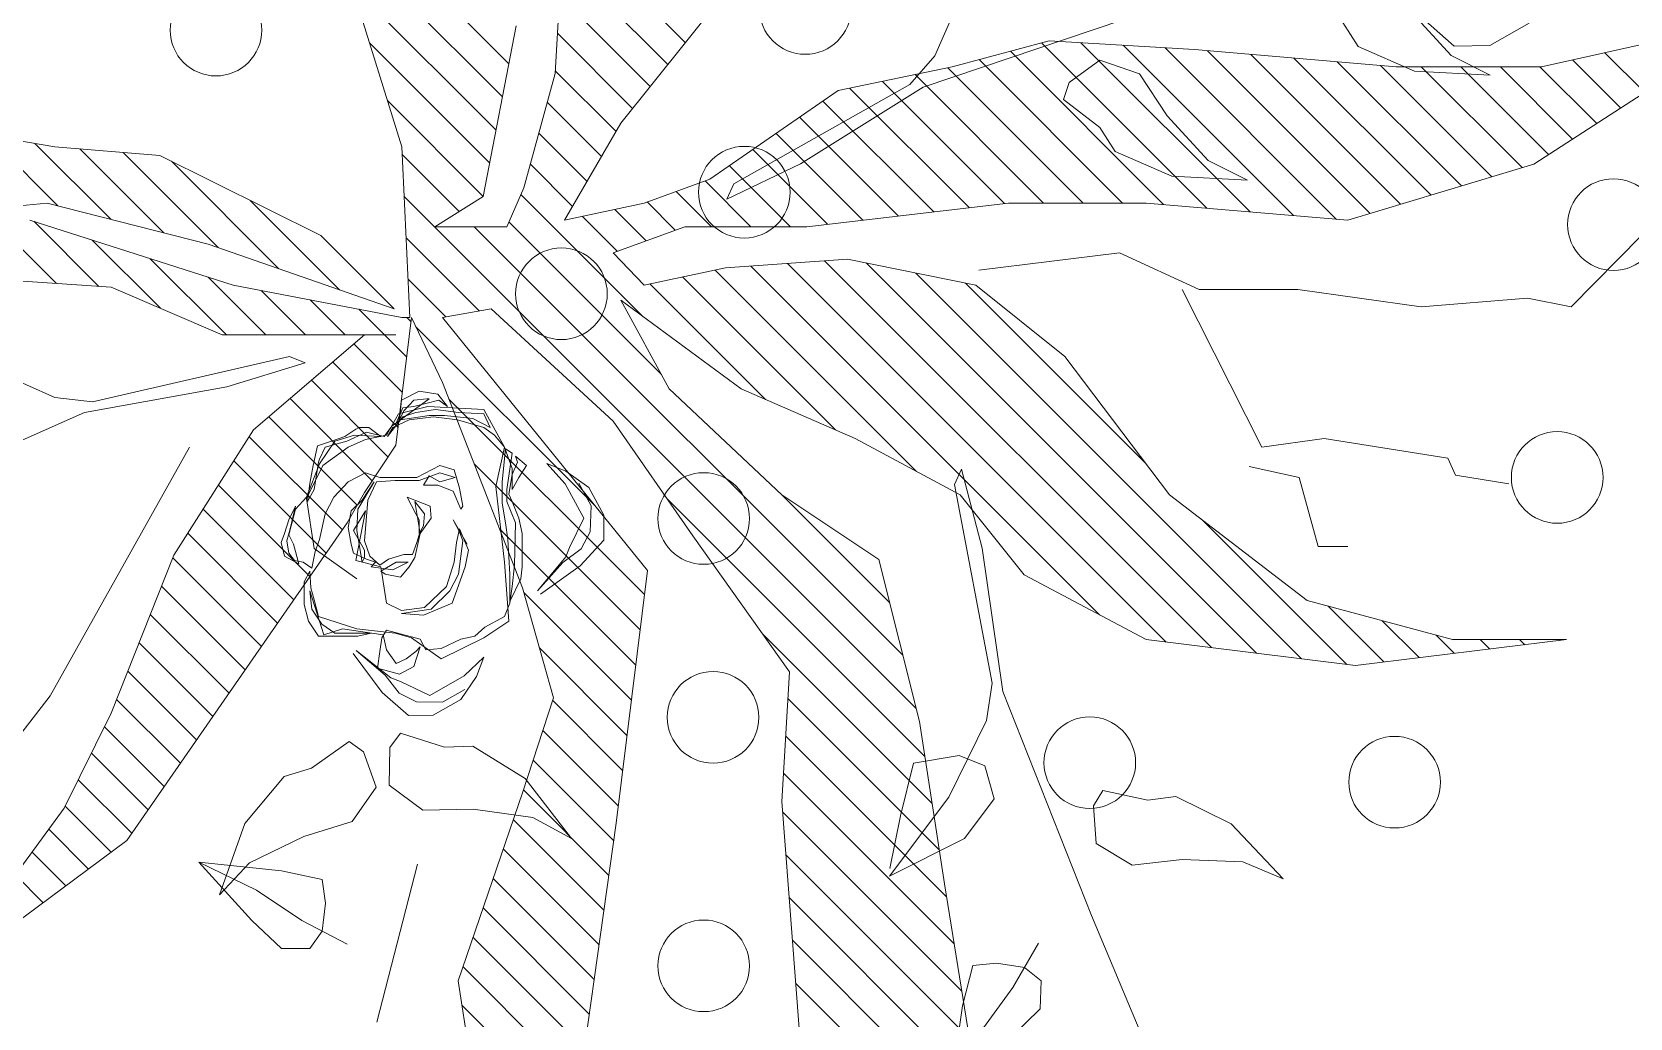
# Model space of a CAD drawing. Header units: millimetres. Extents: x -122165 to 59500, y -31598 to 53500.
# Drawn here: x 17651.5 to 17949, y 187.8 to 371.4 of the extents above; entities that cross this region are included whole.
import ezdxf

# ---------------------------------------------------------------- set-up
doc = ezdxf.new("R2010")
doc.units = ezdxf.units.MM
doc.header["$MEASUREMENT"] = 0
for name, color, linetype, lineweight in [('ARC_A_ R.C.C', 162, 'Continuous', 40), ('ARC_A_R.C.C. Hatch', 8, 'Continuous', 5), ('Lan_Planter', 74, 'Continuous', 13)]:
    doc.layers.add(name, color=color, linetype=linetype, lineweight=lineweight)

# ---------------------------------------------------------------- blocks, each defined once
blk = doc.blocks.new('ARC$1$Existing Layout$0$col gf 180116')
at = {"layer": 'ARC_A_R.C.C. Hatch'}
h = blk.add_hatch(color=256, dxfattribs=at)
h.dxf.hatch_style = 1
h.paths.add_polyline_path([(201.73999, 26.78621), (202.64, 26.78621), (202.64, 26.48621), (201.73999, 26.48621)])
edge = h.paths.add_edge_path()
edge.add_line((216.33999, 22.98621), (216.13999, 22.98621))
edge.add_line((216.13999, 22.98621), (216.13999, 25.58621))
edge.add_line((216.13999, 25.58621), (218.33999, 25.58621))
edge.add_line((218.33999, 25.58621), (218.33999, 22.98621))
edge.add_line((218.33999, 22.98621), (218.03999, 22.98621))
h.paths.add_polyline_path([(207.13999, 25.88621), (207.43999, 25.88621), (207.43999, 26.78621), (207.13999, 26.78621)])
h.paths.add_polyline_path([(208.03999, 20.48621), (208.03999, 20.78621), (207.13999, 20.78621), (207.13999, 20.48621)])
h.paths.add_polyline_path([(202.63999, 32.78621), (202.63999, 32.48621), (201.73999, 32.48621), (201.73999, 32.78621)])
h.paths.add_polyline_path([(191.23999, 20.48621), (191.23999, 20.78621), (190.33999, 20.78621), (190.33999, 20.48621)])
h.paths.add_polyline_path([(184.03999, 20.48621), (184.03999, 20.78621), (183.13999, 20.78621), (183.13999, 20.48621)])
h.paths.add_polyline_path([(220.63999, 14.18621), (220.33999, 14.18621), (220.33999, 13.28621), (220.63999, 13.28621)])
h.paths.add_polyline_path([(220.63999, 20.48621), (220.63999, 20.78621), (219.73999, 20.78621), (219.73999, 20.48621)])
h.paths.add_polyline_path([(220.63999, 25.28621), (220.63999, 25.58621), (219.73999, 25.58621), (219.73999, 25.28621)])
h.paths.add_polyline_path([(220.63999, 32.78621), (220.63999, 32.48621), (219.73999, 32.48621), (219.73999, 32.78621)])
h.paths.add_polyline_path([(220.33999, 37.28621), (220.63999, 37.28621), (220.63999, 38.18621), (220.33999, 38.18621)])
h.paths.add_polyline_path([(201.13999, 43.28621), (201.43999, 43.28621), (201.43999, 44.18621), (201.13999, 44.18621)])
h.paths.add_polyline_path([(196.33999, 43.28621), (196.63999, 43.28621), (196.63999, 44.18621), (196.33999, 44.18621)])
h.paths.add_polyline_path([(190.33999, 43.28621), (190.63999, 43.28621), (190.63999, 44.18621), (190.33999, 44.18621)])
h.paths.add_polyline_path([(207.13999, 43.28621), (207.43999, 43.28621), (207.43999, 44.18621), (207.13999, 44.18621)])
h.paths.add_polyline_path([(220.63999, 56.78621), (220.33999, 56.78621), (220.33999, 55.88621), (220.63999, 55.88621)])
h.paths.add_polyline_path([(220.33999, 50.78621), (220.63999, 50.78621), (220.63999, 49.88621), (220.33999, 49.88621)])
h.paths.add_polyline_path([(226.33999, 50.78621), (226.63999, 50.78621), (226.63999, 49.88621), (226.33999, 49.88621)])
h.paths.add_polyline_path([(220.33999, 43.28621), (220.63999, 43.28621), (220.63999, 44.18621), (220.33999, 44.18621)])
h.paths.add_polyline_path([(232.63999, 44.18621), (232.63999, 43.88621), (231.73999, 43.88621), (231.73999, 44.18621)])
h.paths.add_polyline_path([(232.63999, 50.48621), (232.63999, 50.78621), (231.73999, 50.78621), (231.73999, 50.48621)])
h.paths.add_polyline_path([(232.63999, 55.88621), (232.63999, 56.18621), (231.73999, 56.18621), (231.73999, 55.88621)])
h.paths.add_polyline_path([(213.13999, 43.28621), (213.43999, 43.28621), (213.43999, 44.18621), (213.13999, 44.18621)])
h.paths.add_polyline_path([(226.63999, 7.88621), (226.63999, 8.18621), (225.73999, 8.18621), (225.73999, 7.88621)])
h.paths.add_polyline_path([(226.63999, 13.28621), (226.63999, 13.58621), (225.73999, 13.58621), (225.73999, 13.28621)])
h.paths.add_polyline_path([(201.73999, 20.78621), (201.73999, 20.48621), (202.63999, 20.48621), (202.63999, 20.78621)])
h.paths.add_polyline_path([(184.03999, 25.88621), (184.03999, 26.18621), (183.13999, 26.18621), (183.13999, 25.88621)])
h.paths.add_polyline_path([(183.13999, 14.18621), (183.13999, 13.88621), (184.03999, 13.88621), (184.03999, 14.18621)])
h.paths.add_polyline_path([(202.63999, 13.88621), (202.63999, 14.18621), (201.73999, 14.18621), (201.73999, 13.88621)])
h.paths.add_polyline_path([(196.33999, 13.28621), (196.63999, 13.28621), (196.63999, 14.18621), (196.33999, 14.18621)])
h.paths.add_polyline_path([(190.33999, 13.28621), (190.63999, 13.28621), (190.63999, 14.18621), (190.33999, 14.18621)])
h.paths.add_polyline_path([(196.33999, 25.88621), (196.63999, 25.88621), (196.63999, 26.78621), (196.33999, 26.78621)])
h.paths.add_polyline_path([(190.33999, 25.88621), (190.63999, 25.88621), (190.63999, 26.78621), (190.33999, 26.78621)])
h.paths.add_polyline_path([(214.03999, 13.28621), (214.03999, 13.58621), (213.13999, 13.58621), (213.13999, 13.28621)])
h.paths.add_polyline_path([(213.13999, 20.78621), (213.13999, 20.48621), (214.03999, 20.48621), (214.03999, 20.78621)])
h.paths.add_polyline_path([(213.43999, 26.78621), (213.13999, 26.78621), (213.13999, 25.88621), (213.43999, 25.88621)])
h.paths.add_polyline_path([(214.03999, 32.78621), (214.03999, 32.48621), (213.13999, 32.48621), (213.13999, 32.78621)])
h.paths.add_polyline_path([(214.03999, 7.88621), (214.03999, 8.18621), (213.13999, 8.18621), (213.13999, 7.88621)])
h.paths.add_polyline_path([(226.63999, 20.48621), (226.63999, 20.78621), (225.73999, 20.78621), (225.73999, 20.48621)])
h.paths.add_polyline_path([(226.63999, 25.28621), (226.63999, 25.58621), (225.73999, 25.58621), (225.73999, 25.28621)])
h.paths.add_polyline_path([(226.63999, 32.78621), (226.63999, 32.48621), (225.73999, 32.48621), (225.73999, 32.78621)])
h.paths.add_polyline_path([(226.63999, 37.28621), (226.63999, 37.58621), (225.73999, 37.58621), (225.73999, 37.28621)])
h.paths.add_polyline_path([(225.73999, 44.18621), (225.73999, 43.88621), (226.63999, 43.88621), (226.63999, 44.18621)])
h.paths.add_polyline_path([(226.63999, 56.78621), (226.33999, 56.78621), (226.33999, 55.88621), (226.63999, 55.88621)])
h.paths.add_polyline_path([(214.03999, 55.88621), (214.03999, 56.18621), (213.13999, 56.18621), (213.13999, 55.88621)])
h.paths.add_polyline_path([(213.13999, 37.28621), (213.43999, 37.28621), (213.43999, 38.18621), (213.13999, 38.18621)])
h.paths.add_polyline_path([(214.03999, 50.78621), (213.73999, 50.78621), (213.73999, 49.88621), (214.03999, 49.88621)])
h.paths.add_polyline_path([(207.13999, 37.28621), (207.43999, 37.28621), (207.43999, 38.18621), (207.13999, 38.18621)])
h.paths.add_polyline_path([(207.13999, 49.88621), (207.43999, 49.88621), (207.43999, 50.78621), (207.13999, 50.78621)])
h.paths.add_polyline_path([(183.13999, 50.18621), (183.13999, 49.88621), (184.03999, 49.88621), (184.03999, 50.18621)])
h.paths.add_polyline_path([(183.13999, 38.18621), (183.13999, 37.88621), (184.03999, 37.88621), (184.03999, 38.18621)])
h.paths.add_polyline_path([(201.73999, 37.58621), (201.73999, 37.28621), (202.63999, 37.28621), (202.63999, 37.58621)])
h.paths.add_polyline_path([(196.33999, 37.28621), (196.63999, 37.28621), (196.63999, 38.18621), (196.33999, 38.18621)])
h.paths.add_polyline_path([(190.33999, 37.28621), (190.63999, 37.28621), (190.63999, 38.18621), (190.33999, 38.18621)])
h.paths.add_polyline_path([(201.13999, 49.88621), (201.43999, 49.88621), (201.43999, 50.78621), (201.13999, 50.78621)])
h.paths.add_polyline_path([(196.33999, 49.88621), (196.63999, 49.88621), (196.63999, 50.78621), (196.33999, 50.78621)])
h.paths.add_polyline_path([(190.33999, 49.88621), (190.63999, 49.88621), (190.63999, 50.78621), (190.33999, 50.78621)])
h.paths.add_polyline_path([(220.63999, 8.18621), (220.33999, 8.18621), (220.33999, 7.28621), (220.63999, 7.28621)])
h.paths.add_polyline_path([(195.73999, 20.48621), (195.73999, 20.78621), (196.63999, 20.78621), (196.63999, 20.48621)])
h.paths.add_polyline_path([(183.13999, 43.58621), (183.13999, 43.28621), (184.03999, 43.28621), (184.03999, 43.58621)])
blk = doc.blocks.new('ARC')
at = {"layer": 'ARC_A_ R.C.C', "extrusion": (4.48937e-09, -4.26518e-20, 1), "xscale": 999.9941761349517, "yscale": 999.9941761349517, "zscale": 999.9941761349517}
blk.add_blockref('ARC$1$Existing Layout$0$col gf 180116', (-183138.93, -13286.14, -0.89), dxfattribs=at)
blk = doc.blocks.new('b-85')
at = {"color": 97, "true_color": 0x446a2a}
for p, q in [((44.53, 252.31), (32.87, 367.35)), ((-106.03, 342.04), (-58.32, 233.9)), ((3.18, 220.87), (10.6, 329)), ((-337.17, 305.99), (-252.35, 243.87)), ((-268.25, 213.2), (-337.17, 305.99)), ((-197.21, 250.78), (-240.69, 284.52)), ((-50.89, 248.48), (-33.93, 286.82)), ((5.02, 247.73), (35.53, 278.23)), ((43.21, 247.12), (77.73, 281.64)), ((-298.77, 254.29), (-285.16, 267.9)), ((-290.51, 243.16), (-273.96, 259.7)), ((36.05, 260.75), (4.24, 161.05)), ((-282.24, 232.03), (-262.77, 251.5)), ((3.6, 226.9), (35.4, 258.71)), ((24.39, 173.32), (44.53, 252.31)), ((36.57, 221.08), (73.76, 258.27)), ((-273.97, 220.9), (-251.45, 243.43)), ((-252.35, 243.87), (-205.7, 220.87)), ((-75.28, 182.52), (-197.21, 250.78)), ((-53.01, 230.07), (-50.89, 248.48)), ((-264.73, 210.75), (-238.45, 237.02)), ((29.93, 195.04), (71.09, 236.2)), ((-253.27, 202.81), (-225.46, 230.62)), ((-58.32, 233.9), (-45.59, 164.12)), ((-30.75, 133.44), (-53.01, 230.07)), ((-7.14, 196.76), (26.31, 230.22)), ((-241.82, 194.86), (-212.47, 224.21)), ((-205.7, 220.87), (-128.3, 190.19)), ((-20.15, 166.42), (3.18, 220.87)), ((-112.39, 105.07), (-268.25, 213.2)), ((-230.37, 186.91), (-199.05, 218.23)), ((-218.92, 178.97), (-185.16, 212.73)), ((22.67, 168.38), (69.34, 215.06)), ((-207.46, 171.02), (-171.27, 207.22)), ((-196.01, 163.08), (-157.37, 201.72)), ((-184.56, 155.13), (-143.48, 196.21)), ((-20.15, 164.37), (17.22, 201.73)), ((67.86, 197.09), (28.63, 118.1)), ((-173.11, 147.19), (-129.59, 190.7)), ((-128.3, 190.19), (-66.8, 151.08)), ((12.29, 138.61), (64.98, 191.3)), ((112.87, 25.82), (278.58, 191.53)), ((-161.65, 139.24), (-117.54, 183.35)), ((-278.86, 177.92), (-307.48, 151.85)), ((-292.64, 149.55), (-278.86, 177.92)), ((-283.1, 137.28), (-278.86, 177.92)), ((-150.2, 131.3), (-105.69, 175.81)), ((-20.15, 144.97), (8.13, 173.25)), ((-7.42, 82.06), (24.39, 173.32)), ((-294.91, 167.81), (-259.87, 155.38)), ((-279.2, 153.05), (-294.91, 167.81)), ((-138.75, 123.35), (-93.83, 168.27)), ((-20.15, 81.29), (-20.15, 166.42)), ((-127.3, 115.41), (-81.97, 160.73)), ((-45.59, 164.12), (-33.93, 125.77)), ((4.24, 161.05), (-11.66, 78.22)), ((-307.48, 151.85), (-321.27, 137.28)), ((-307.48, 127.31), (-292.64, 149.55)), ((-266.22, 126.35), (-279.2, 153.05)), ((-259.87, 155.38), (-236.77, 135.95)), ((-115.84, 107.46), (-70.12, 153.19)), ((-66.8, 151.08), (-20.15, 96.63)), ((1.91, 108.83), (45.84, 152.76)), ((-20.15, 125.57), (1.61, 147.32)), ((-321.27, 137.28), (-321.27, 123.47)), ((-287.34, 117.34), (-283.1, 137.28)), ((-236.77, 135.95), (-232.82, 122.55)), ((-33.93, 125.77), (-30.75, 133.44)), ((-319.15, 105.07), (-307.48, 127.31)), ((-259, 102.74), (-266.22, 126.35)), ((-321.27, 123.47), (-312.79, 117.34)), ((-232.82, 122.55), (-219.63, 104.2)), ((-20.15, 106.17), (-3, 123.31)), ((28.63, 118.1), (-7.42, 82.06)), ((96.6, 28.95), (188.9, 121.24)), ((-312.79, 117.34), (-299, 115.8)), ((-299, 115.8), (-287.34, 117.34)), ((-65.49, 80.22), (-33.5, 112.22)), ((-242.15, 90.89), (-259, 102.74)), ((-219.63, 104.2), (-224.67, 97.04)), ((80.33, 32.07), (154.63, 106.37)), ((-224.67, 97.04), (-242.15, 90.89)), ((-48.22, 78.1), (-24.55, 101.77)), ((-20.15, 86.78), (-7.61, 99.31)), ((-20.15, 96.63), (-20.15, 81.29)), ((64.06, 35.2), (123.06, 94.2)), ((72.1, 78.22), (135.72, 98.16)), ((-279.92, 70.55), (-357.32, 90.49)), ((-30.94, 75.99), (-20.15, 86.78)), ((-241.14, 84.57), (-253.44, 68.05)), ((-222.61, 84.2), (-241.14, 84.57)), ((-215.58, 78.96), (-222.61, 84.2)), ((-222.38, 57.41), (-215.58, 78.96)), ((-11.66, 73.62), (-74.22, 81.29)), ((47.79, 38.33), (94.81, 85.34)), ((-203.28, -173.95), (47.78, 77.11)), ((-104.09, -16.56), (-15.98, 71.54)), ((-43.47, 58.28), (-11.66, 73.62)), ((-13.66, 73.87), (-11.66, 75.86)), ((-11.66, 74.39), (72.1, 78.22)), ((-11.66, 78.22), (-11.66, 74.39)), ((-11.39, 56.74), (7.12, 75.25)), ((-8.45, 40.28), (27.45, 76.18)), ((40.29, 50.23), (68.11, 78.04)), ((-253.44, 68.05), (-252.92, 43.37)), ((-221.95, 43.45), (-222.38, 57.41)), ((-147.63, -40.71), (-51.91, 55.01)), ((-11.66, 58.28), (-135.72, -42.18)), ((-7.42, 34.51), (-11.66, 58.28)), ((32.87, 62.12), (32.87, 26.84)), ((47.71, 38.35), (32.87, 62.12)), ((-437.9, 35.28), (-337.17, 50.62)), ((-409.39, -11.5), (-349.08, 48.8)), ((-389.99, -11.5), (-330.24, 48.25)), ((-337.17, 50.62), (-244.93, 19.17)), ((-370.59, -11.5), (-315.77, 43.32)), ((-252.92, 43.37), (-256.91, 13.95)), ((-237.81, 17.78), (-221.95, 43.45)), ((-177.39, -167.46), (32.87, 42.8)), ((-164.89, -38.57), (-83.63, 42.69)), ((-353.39, -13.69), (-301.3, 38.39)), ((-336.38, -16.08), (-286.84, 33.46)), ((-62.56, -25.31), (-7.42, 34.51)), ((131.48, 22.24), (47.71, 38.35)), ((-319.37, -18.47), (-272.37, 28.53)), ((-302.36, -20.86), (-257.9, 23.6)), ((-182.15, -36.44), (-115.34, 30.38)), ((-39.59, -49.05), (35.25, 25.79)), ((32.87, 26.84), (51.95, 18.41)), ((-285.35, -23.25), (-243.42, 18.68)), ((-267.21, -4.99), (-237.81, 17.78)), ((-244.93, 19.17), (-198.27, 3.83)), ((-199.42, -34.3), (-146.63, 18.48)), ((-11.28, -40.14), (48.7, 19.84)), ((51.95, 18.41), (108.15, 3.07)), ((-268.34, -25.64), (-228.83, 13.88)), ((-256.91, 13.95), (-267.21, -4.99)), ((-251.21, -27.9), (-214.23, 9.08)), ((-216.68, -32.17), (-173.71, 10.8)), ((42.81, -5.45), (63.51, 15.25)), ((55.1, -12.56), (78.75, 11.09)), ((-233.94, -30.03), (-199.63, 4.28)), ((67.39, -19.67), (93.99, 6.93)), ((79.68, -26.78), (109.45, 2.99)), ((90.95, -34.9), (127.78, 1.93)), ((101.72, -43.53), (146.12, 0.87)), ((108.15, 3.07), (187.67, -1.53)), ((36.05, -1.53), (44.53, -40.65)), ((83.76, -29.14), (36.05, -1.53)), ((112.5, -52.15), (164.46, -0.19)), ((123.27, -60.78), (182.79, -1.25)), ((-259.77, -26.84), (-368.98, -11.5)), ((20.89, -27.37), (37.95, -10.31)), ((-135.72, -42.18), (-259.77, -26.84)), ((-118.75, -64.42), (-62.56, -25.31)), ((-3.18, -29.14), (-46.65, -52.92)), ((-46.65, -88.19), (-3.18, -29.14)), ((20.15, -25.31), (4.24, -40.65)), ((32.87, -60.59), (20.15, -25.31)), ((26.03, -41.63), (41.41, -26.25)), ((143.14, -76.69), (83.76, -29.14)), ((-51.84, -100.1), (4.83, -43.43)), ((4.24, -40.65), (12.72, -80.52)), ((31.17, -55.88), (45.03, -42.02)), ((44.53, -40.65), (56.2, -72.86)), ((-226.98, -178.25), (-100.31, -51.59)), ((-46.65, -52.92), (-98.61, -108.13)), ((-66.81, -134.47), (8.24, -59.42)), ((32.87, -73.58), (50.19, -56.27)), ((32.87, -120.4), (32.87, -60.59)), ((-185.55, -111.97), (-118.75, -64.42)), ((32.87, -92.98), (55.34, -70.51)), ((-87.15, -174.21), (11.64, -75.42)), ((56.2, -72.86), (99.67, -135.74)), ((12.72, -80.52), (16.96, -140.34)), ((32.87, -112.38), (62.82, -82.43)), ((46.41, -81.15), (53.93, -84.66)), ((63.67, -117.32), (46.41, -81.15)), ((53.93, -84.66), (102.7, -171)), ((-157.47, -263.93), (13.6, -92.86)), ((-71.04, -144.18), (-46.65, -88.19)), ((34.07, -130.58), (70.74, -93.9)), ((-249.91, -181.79), (-166.61, -98.49)), ((-360.5, -116.57), (-249.17, -108.13)), ((-342.14, -196.42), (-254.23, -108.52)), ((-318.99, -192.67), (-235.29, -108.97)), ((-249.17, -108.13), (-185.55, -111.97)), ((-151.5, -160.97), (-97.64, -107.11)), ((-98.61, -108.13), (-130.42, -155.68)), ((36.11, -147.93), (78.67, -105.37)), ((-422.7, -199.39), (-338.18, -114.88)), ((-403.3, -199.39), (-317.2, -113.29)), ((-383.91, -199.39), (-296.21, -111.7)), ((-364.51, -199.39), (-275.22, -110.11)), ((-295.85, -188.92), (-216.99, -110.07)), ((-272.85, -185.33), (-198.7, -111.18)), ((-170.87, -296.72), (14.88, -110.97)), ((38.16, -165.28), (86.6, -116.84)), ((101.37, -177.41), (63.67, -117.32)), ((44.53, -219.33), (32.87, -120.4)), ((-173.61, -318.86), (16.17, -129.08)), ((40.21, -182.63), (94.53, -128.31)), ((16.96, -140.34), (4.24, -203.23)), ((99.67, -135.74), (111.33, -191.73)), ((-98.61, -195.56), (-71.04, -144.18)), ((42.25, -199.99), (100.84, -141.39)), ((-130.42, -155.68), (-209.94, -175.62)), ((-176.35, -341), (15.1, -149.54)), ((-285.82, -161), (-267.28, -197.79)), ((-247.03, -190.08), (-285.82, -161)), ((-256.09, -166.39), (-281.99, -161.15)), ((44.3, -217.34), (104.19, -157.45)), ((-230.24, -172.69), (-256.09, -166.39)), ((102.7, -171), (116.68, -183.16)), ((-209.94, -175.62), (-289.46, -187.89)), ((-226.5, -195.11), (-230.24, -172.69)), ((-179.1, -363.14), (10.18, -173.86)), ((44.53, -236.5), (107.53, -173.5)), ((139.12, -289.41), (101.37, -177.41)), ((-289.46, -187.89), (-360.5, -199.39)), ((116.68, -183.16), (155.08, -200.01)), ((-349.36, -196.75), (-389.81, -190.95)), ((-209.36, -208.51), (-247.03, -190.08)), ((-231.59, -207.65), (-226.5, -195.11)), ((-93.64, -192.8), (-191.05, -211.33)), ((-137.84, -227), (-98.61, -195.56)), ((-86.1, -196.27), (-93.64, -192.8)), ((44.53, -255.9), (110.88, -189.55)), ((111.33, -191.73), (124.05, -239.27)), ((-329.6, -201.76), (-349.36, -196.75)), ((-328.51, -213.47), (-329.6, -201.76)), ((-267.28, -197.79), (-247.88, -212.33)), ((-124.86, -206.45), (-86.1, -196.27)), ((-83.27, -286.71), (5.26, -198.18)), ((4.24, -203.23), (-30.75, -246.94)), ((-340.33, -221.51), (-361.99, -205.82)), ((-247.88, -212.33), (-231.59, -207.65)), ((-191.05, -211.33), (-209.36, -208.51)), ((-195.09, -216.48), (-124.86, -206.45)), ((11.66, -204.76), (20.15, -273.78)), ((44.53, -275.3), (114.87, -204.96)), ((-330.58, -227.19), (-328.51, -213.47)), ((-304.98, -260), (-195.09, -216.48)), ((44.53, -286.82), (44.53, -219.33)), ((-364.86, -220.56), (-350.83, -234.9)), ((-318.56, -234.02), (-340.33, -221.51)), ((-337.03, -235.43), (-330.58, -227.19)), ((-169.65, -286.82), (-137.84, -227)), ((43.79, -295.43), (118.97, -220.26)), ((41.97, -316.65), (123.06, -235.56)), ((124.05, -239.27), (119.81, -310.59)), ((-30.75, -246.94), (-98.61, -298.32)), ((81.53, -264.13), (95.38, -246.28)), ((95.38, -246.28), (103.68, -249.08)), ((103.68, -249.08), (114.54, -264.09)), ((40.16, -337.87), (123.13, -254.9)), ((-362.7, -284.31), (-304.98, -260)), ((-269.77, -262.42), (-280.42, -280.05)), ((-251.29, -261.01), (-269.77, -262.42)), ((-243.79, -265.54), (-251.29, -261.01)), ((-248.48, -287.64), (-243.79, -265.54)), ((69.81, -271.74), (81.53, -264.13)), ((114.54, -264.09), (107.96, -283.61)), ((20.15, -273.78), (2.12, -312.9)), ((57.74, -299.39), (69.81, -271.74)), ((-280.42, -280.05), (-277.53, -304.56)), ((38.34, -359.08), (121.9, -275.52)), ((-246.71, -301.51), (-248.48, -287.64)), ((-182.37, -389.59), (-169.65, -286.82)), ((36.05, -385.75), (44.53, -286.82)), ((107.96, -283.61), (87.38, -297.24)), ((36.52, -380.3), (120.67, -296.14)), ((87.38, -297.24), (65.46, -317.27)), ((-277.53, -304.56), (-278.67, -334.23)), ((-260.03, -328.58), (-246.71, -301.51)), ((-98.61, -298.32), (-150.56, -365.81)), ((2.12, -304.46), (-75.28, -343.57)), ((55.77, -336.52), (57.74, -299.39)), ((2.12, -312.9), (2.12, -361.21)), ((119.81, -310.59), (111.33, -409.52)), ((-181.84, -385.28), (-111.06, -314.51)), ((39.39, -396.82), (119.27, -316.95)), ((65.46, -317.27), (55.77, -336.52)), ((-287.11, -354.07), (-260.03, -328.58)), ((-278.67, -334.23), (-287.11, -354.07)), ((-84.82, -337.44), (-90.12, -361.98)), ((-75.28, -343.57), (-71.04, -374.25)), ((43.89, -411.72), (117.45, -338.16)), ((48.39, -426.62), (115.63, -359.38)), ((-150.56, -365.81), (-169.65, -437.13)), ((-90.12, -361.98), (-124.05, -371.18)), ((2.12, -361.21), (-6.36, -421.8)), ((-180.66, -403.5), (-153.33, -376.17)), ((-124.05, -371.18), (-124.05, -385.75)), ((-71.04, -374.25), (-80.58, -434.83)), ((52.89, -441.51), (113.81, -380.6)), ((121.3, -390.91), (133.03, -383.31)), ((-169.65, -493.12), (-182.37, -389.59)), ((63.62, -477.01), (36.05, -385.75)), ((109.24, -418.57), (121.3, -390.91)), ((-178.54, -420.77), (-160.42, -402.66)), ((57.39, -456.41), (111.99, -401.81)), ((111.33, -409.52), (111.33, -480.85)), ((-6.36, -421.8), (-2.12, -473.94)), ((61.89, -471.31), (111.33, -421.87)), ((107.27, -455.7), (109.24, -418.57)), ((-176.41, -438.05), (-167.51, -429.14)), ((-169.65, -437.13), (-169.65, -493.12)), ((-89.06, -438.67), (-93.31, -464.74)), ((-80.58, -434.83), (-89.06, -438.67)), ((116.96, -436.45), (107.27, -455.7)), ((121.47, -437.98), (121.89, -455.46)), ((68.31, -484.29), (111.33, -441.27)), ((-174.29, -455.32), (-169.65, -450.68)), ((75.9, -496.09), (111.33, -460.67)), ((-172.17, -472.6), (-169.65, -470.08)), ((-2.12, -473.94), (-6.36, -495.42)), ((99.67, -533), (63.62, -477.01)), ((83.5, -507.89), (111.33, -480.06)), ((111.33, -480.85), (127.23, -552.17)), ((-170.05, -489.87), (-169.65, -489.47)), ((-6.36, -495.42), (28.63, -529.93)), ((91.1, -519.69), (114.72, -496.07)), ((98.7, -531.49), (118.26, -511.93))]:
    blk.add_line(p, q, dxfattribs=at)
at = {"color": 30, "true_color": 0xef731a}
for p, q in [((79.52, 292.19), (72.1, 248.48)), ((72.1, 248.48), (67.86, 197.09)), ((-103.75, 100.16), (-60.35, 143.56)), ((-132.43, 128.84), (-128.72, 135.82)), ((-127.23, 133.67), (-130.95, 130.99)), ((-128.72, 135.82), (-122.04, 137.43)), ((-121.3, 134.74), (-127.23, 133.67)), ((-118.33, 133.67), (-122.78, 131.52)), ((-122.04, 137.43), (-117.59, 135.82)), ((-115.36, 133.13), (-121.3, 134.74)), ((-105.71, 130.45), (-118.33, 133.67)), ((-117.59, 135.82), (-110.91, 133.67)), ((-110.91, 133.67), (-104.23, 130.45)), ((-152.47, 126.16), (-160.63, 124.01)), ((-141.34, 126.16), (-152.47, 126.16)), ((-136.14, 123.47), (-141.34, 126.16)), ((-131.69, 126.69), (-134.66, 122.4)), ((-122.78, 131.52), (-132.43, 128.84)), ((-130.95, 130.99), (-131.69, 126.69)), ((-104.23, 130.45), (-115.36, 133.13)), ((-99.77, 125.08), (-105.71, 130.45)), ((-91.72, 92.8), (-51.4, 133.11)), ((-160.63, 124.01), (-168.06, 119.18)), ((-168.06, 119.18), (-168.06, 112.73)), ((-145.79, 123.47), (-167.31, 116.49)), ((-164.35, 100.39), (-158.41, 119.18)), ((-162.12, 117.57), (-154.7, 122.4)), ((-158.41, 119.18), (-150.24, 121.32)), ((-154.7, 122.4), (-145.79, 123.47)), ((-150.24, 121.32), (-144.31, 122.93)), ((-144.31, 122.93), (-136.14, 123.47)), ((-139.85, 100.39), (-125.01, 121.32)), ((-134.66, 122.4), (-126.49, 120.79)), ((-126.49, 120.79), (-120.56, 118.64)), ((-125.01, 121.32), (-100.52, 125.08)), ((-120.56, 118.64), (-107.94, 115.96)), ((-102, 124.54), (-93.09, 123.47)), ((-96.06, 121.32), (-102, 124.54)), ((-100.52, 125.08), (-84.19, 117.03)), ((-83.44, 118.64), (-99.77, 125.08)), ((-82.7, 119.18), (-96.06, 121.32)), ((-93.09, 123.47), (-84.19, 121.86)), ((-84.19, 121.86), (-74.54, 119.71)), ((-72.31, 111.12), (-83.44, 118.64)), ((-81.22, 118.64), (-82.7, 119.18)), ((-75.28, 115.96), (-81.22, 118.64)), ((-80.01, 85.1), (-42.45, 122.66)), ((-74.54, 119.71), (-72.31, 112.73)), ((-168.06, 112.73), (-168.06, 99.85)), ((-167.31, 116.49), (-164.35, 107.37)), ((-166.57, 111.12), (-162.12, 117.57)), ((-166.57, 93.41), (-166.57, 111.12)), ((-107.94, 115.96), (-99.77, 111.66)), ((-99.77, 111.66), (-92.35, 104.68)), ((-84.19, 117.03), (-75.28, 104.68)), ((-72.31, 105.22), (-75.28, 115.96)), ((-72.31, 112.73), (-70.09, 106.29)), ((-69.34, 101.46), (-72.31, 111.12)), ((-176.46, 102.25), (-195.62, 87.96)), ((-164.35, 107.37), (-167.31, 87.5)), ((-130.2, 95.56), (-127.23, 102)), ((-127.23, 102), (-122.78, 103.07)), ((-125.75, 96.63), (-116.1, 102)), ((-122.78, 103.07), (-114.62, 104.68)), ((-116.1, 102), (-106.45, 96.09)), ((-114.62, 104.68), (-106.45, 103.07)), ((-97.55, 96.63), (-112.39, 105.07)), ((-106.45, 103.07), (-101.26, 97.7)), ((-92.35, 104.68), (-87.9, 96.09)), ((-75.28, 104.68), (-71.57, 96.09)), ((-67.86, 95.56), (-72.31, 105.22)), ((-70.09, 106.29), (-66.37, 100.92)), ((-188.49, 83.61), (-175, 100.68)), ((-175, 100.68), (-187.06, 86.42)), ((-168.06, 99.85), (-166.57, 93.41)), ((-166.57, 81.6), (-164.35, 100.39)), ((-130.95, 100.92), (-133.91, 88.58)), ((-116.1, 100.39), (-131.69, 97.7)), ((-131.69, 97.7), (-129.46, 96.63)), ((-131.69, 91.26), (-130.2, 95.56)), ((-106.45, 96.09), (-130.95, 100.92)), ((-129.46, 96.63), (-125.75, 96.63)), ((-121.3, 96.63), (-128.72, 93.95)), ((-101.26, 95.02), (-121.3, 96.63)), ((-105.71, 99.85), (-116.1, 100.39)), ((-92.35, 91.8), (-105.71, 99.85)), ((-101.26, 97.7), (-92.35, 91.8)), ((-92.35, 90.72), (-101.26, 95.02)), ((-74.22, 81.29), (-97.55, 96.63)), ((-87.9, 96.09), (-90.12, 89.11)), ((-71.57, 96.09), (-69.34, 85.89)), ((-70.09, 88.58), (-69.34, 101.46)), ((-70.09, 86.97), (-67.86, 95.56)), ((-65.63, 94.48), (-70.09, 88.58)), ((-66.37, 100.92), (-65.63, 99.31)), ((-65.63, 99.31), (-65.63, 94.48)), ((-195.62, 87.96), (-206.97, 75.1)), ((-187.06, 86.42), (-195.91, 79.59)), ((-186.61, 79.45), (-183.64, 90.19)), ((-183.64, 90.19), (-175.48, 89.11)), ((-175.48, 89.11), (-168.8, 88.04)), ((-167.31, 87.5), (-174.74, 85.89)), ((-168.8, 88.04), (-165.09, 85.89)), ((-133.91, 88.58), (-151.73, 85.89)), ((-139.11, 78.91), (-137.63, 86.43)), ((-137.63, 86.43), (-136.14, 88.58)), ((-136.14, 88.58), (-131.69, 81.06)), ((-135.4, 82.67), (-133.91, 93.41)), ((-133.91, 93.41), (-131.69, 91.26)), ((-128.72, 93.95), (-133.17, 89.11)), ((-133.17, 89.11), (-130.2, 84.82)), ((-91.61, 81.6), (-92.35, 90.72)), ((-90.12, 89.11), (-90.12, 70.86)), ((-64.89, 83.21), (-70.09, 86.97)), ((-195.91, 79.59), (-200.21, 71.15)), ((-197.06, 64.53), (-190.27, 78.99)), ((-190.27, 78.99), (-188.49, 83.61)), ((-182.9, 72.47), (-186.61, 79.45)), ((-174.74, 85.89), (-181.42, 81.06)), ((-181.42, 81.06), (-179.19, 76.23)), ((-165.09, 85.89), (-169.54, 69.25)), ((-168.8, 73.55), (-166.57, 81.6)), ((-151.73, 85.89), (-155.44, 78.38)), ((-133.91, 74.62), (-139.11, 78.91)), ((-131.69, 75.16), (-135.4, 82.67)), ((-131.69, 81.06), (-131.69, 75.16)), ((-130.2, 84.82), (-127.98, 77.3)), ((-91.61, 69.79), (-91.61, 81.6)), ((-70.09, 85.36), (-60.44, 77.84)), ((-65.63, 82.67), (-70.09, 85.36)), ((-69.34, 85.89), (-58.95, 79.99)), ((-61.92, 74.62), (-65.63, 82.67)), ((-51.53, 64.96), (-64.89, 83.21)), ((-63.41, 81.06), (-55.98, 77.84)), ((-61.92, 78.91), (-63.41, 81.06)), ((-61.92, 79.45), (-57.47, 77.3)), ((-52.27, 78.38), (-61.92, 79.45)), ((-59.69, 64.96), (-61.92, 78.91)), ((-58.95, 79.99), (-55.24, 65.49)), ((-206.97, 75.1), (-206.68, 62.86)), ((-200.21, 71.15), (-200.46, 58.4)), ((-173.25, 69.25), (-182.9, 72.47)), ((-179.19, 76.23), (-175.48, 71.4)), ((-179.19, 59.05), (-168.8, 73.55)), ((-175.48, 71.4), (-173.25, 69.25)), ((-157.67, 67.64), (-156.92, 78.38)), ((-156.92, 78.38), (-154.7, 63.88)), ((-155.44, 78.38), (-153.95, 67.1)), ((-129.46, 71.94), (-133.91, 74.62)), ((-117.59, 69.25), (-129.46, 71.94)), ((-127.98, 77.3), (-127.98, 73.01)), ((-127.98, 73.01), (-122.04, 70.86)), ((-122.04, 70.86), (-118.33, 69.79)), ((-102, 71.94), (-117.59, 69.25)), ((-107.94, 71.4), (-110.91, 69.79)), ((-99.77, 75.69), (-107.94, 71.4)), ((-107.94, 67.1), (-102, 71.94)), ((-104.23, 64.42), (-99.77, 75.69)), ((-90.12, 70.86), (-84.19, 59.59)), ((-60.44, 62.81), (-61.92, 74.62)), ((-60.44, 77.84), (-58.21, 71.4)), ((-58.21, 71.4), (-56.73, 61.74)), ((-57.47, 77.3), (-52.27, 72.47)), ((-55.98, 77.84), (-55.24, 72.47)), ((-55.24, 72.47), (-53.76, 66.57)), ((-47.82, 69.79), (-52.27, 78.38)), ((-52.27, 72.47), (-51.53, 66.03)), ((-206.68, 62.86), (-199.11, 49.36)), ((-187.45, 47.78), (-197.06, 64.53)), ((-169.54, 69.25), (-174.74, 66.57)), ((-174.74, 66.57), (-173.99, 59.05)), ((-151.73, 53.68), (-157.67, 67.64)), ((-154.7, 63.88), (-145.79, 54.76)), ((-153.95, 67.1), (-143.56, 56.37)), ((-118.33, 69.79), (-110.16, 63.88)), ((-117.59, 69.79), (-113.88, 67.64)), ((-110.91, 69.79), (-117.59, 69.79)), ((-113.88, 67.64), (-107.94, 67.1)), ((-110.16, 63.88), (-104.23, 64.42)), ((-93.84, 67.64), (-89.38, 64.96)), ((-93.84, 60.66), (-93.84, 67.64)), ((-89.38, 64.96), (-92.35, 59.59)), ((-87.9, 59.59), (-91.61, 69.79)), ((-61.92, 51), (-60.44, 62.81)), ((-59.69, 57.44), (-59.69, 64.96)), ((-55.24, 65.49), (-56.73, 38.11)), ((-53.76, 66.57), (-52.27, 60.12)), ((-51.53, 66.03), (-51.53, 64.96)), ((-49.3, 60.66), (-47.82, 69.79)), ((-200.46, 58.4), (-194.18, 47.36)), ((-168.8, 38.11), (-179.19, 59.05)), ((-173.99, 59.05), (-169.54, 49.39)), ((-144.2, 19.17), (-43.47, 58.28)), ((-143.56, 56.37), (-131.69, 52.61)), ((-96.8, 53.15), (-93.84, 60.66)), ((-92.35, 59.59), (-90.12, 52.07)), ((-90.12, 52.07), (-87.9, 59.59)), ((-84.19, 59.59), (-86.41, 52.61)), ((-61.18, 43.48), (-59.69, 57.44)), ((-56.73, 61.74), (-58.21, 50.46)), ((-55.24, 55.83), (-49.3, 60.66)), ((-52.27, 60.12), (-55.24, 55.83)), ((-199.11, 49.36), (-187.76, 41.6)), ((-178.27, 37.99), (-187.45, 47.78)), ((-169.54, 49.39), (-168.06, 42.41)), ((-133.91, 47.24), (-151.73, 53.68)), ((-145.79, 54.76), (-137.63, 50.46)), ((-137.63, 50.46), (-121.3, 48.31)), ((-125.75, 45.63), (-133.91, 47.24)), ((-131.69, 52.61), (-122.04, 51.54)), ((-115.36, 49.93), (-125.75, 45.63)), ((-110.91, 53.15), (-122.78, 46.17)), ((-122.04, 51.54), (-115.36, 49.93)), ((-121.3, 48.31), (-116.84, 49.93)), ((-116.84, 49.93), (-110.91, 53.15)), ((-105.71, 49.39), (-96.8, 53.15)), ((-104.23, 48.31), (-105.71, 49.39)), ((-95.32, 49.93), (-104.23, 48.31)), ((-86.41, 52.61), (-95.32, 49.93)), ((-65.63, 38.11), (-61.92, 51)), ((-58.21, 50.46), (-58.95, 38.11)), ((-187.76, 41.6), (-178.27, 37.99)), ((-168.06, 42.41), (-163.6, 37.58)), ((-65.63, 34.89), (-61.18, 43.48)), ((-160.63, 25.77), (-168.8, 38.11)), ((-163.6, 37.58), (-158.41, 27.92)), ((-94.58, 32.21), (-131.69, 27.92)), ((-75.28, 27.92), (-94.58, 32.21)), ((-56.73, 38.11), (-75.28, 27.92)), ((-75.28, 27.92), (-69.34, 32.75)), ((-69.34, 32.75), (-65.63, 38.11)), ((-58.95, 38.11), (-65.63, 34.89)), ((-131.69, 27.92), (-160.63, 25.77)), ((-158.41, 27.92), (-151.73, 25.23)), ((-151.73, 25.23), (-143.56, 24.16)), ((-150.99, 25.23), (-139.85, 19.86)), ((-137.63, 25.23), (-150.99, 25.23)), ((-143.56, 24.16), (-133.17, 23.08)), ((-120.56, 26.3), (-137.63, 25.23)), ((-112.39, 27.38), (-120.56, 26.3)), ((-102.74, 28.99), (-112.39, 27.38)), ((-112.39, 22.55), (-102, 26.84)), ((-110.16, 20.94), (-102, 24.16)), ((-92.35, 28.99), (-102.74, 28.99)), ((-102, 26.84), (-96.06, 26.84)), ((-102, 24.16), (-98.29, 25.77)), ((-98.29, 25.77), (-88.64, 24.16)), ((-96.06, 26.84), (-78.25, 24.16)), ((-96.06, 24.16), (-85.67, 24.16)), ((-90.12, 20.94), (-96.06, 24.16)), ((-76.02, 27.38), (-92.35, 28.99)), ((-88.64, 24.16), (-82.7, 21.47)), ((-85.67, 24.16), (-75.28, 27.92)), ((-78.25, 24.16), (-76.02, 27.38)), ((-198.27, 3.83), (-144.2, 19.17)), ((-139.85, 19.86), (-133.91, 19.33)), ((-133.91, 19.33), (-127.23, 19.33)), ((-133.17, 23.08), (-112.39, 22.55)), ((-127.23, 19.33), (-117.59, 19.33)), ((-117.59, 19.33), (-110.16, 20.94)), ((-84.19, 17.18), (-90.12, 20.94)), ((-79.73, 22.55), (-84.19, 17.18)), ((-82.7, 21.47), (-79.73, 22.55)), ((-147.42, 10.23), (-133.5, -9.19)), ((-145.83, 11.67), (-131.8, -0.66)), ((-129.01, -2.15), (-145.83, 11.67)), ((-83.21, 7.21), (-93.18, -1.79)), ((-87, -2.21), (-83.21, 7.21)), ((-131.8, -0.66), (-125.14, -9.64)), ((-124.44, -4.01), (-129.01, -2.15)), ((-110.11, -11.07), (-124.44, -4.01)), ((-93.18, -1.79), (-110.11, -11.07)), ((-94.98, -13.41), (-87, -2.21)), ((-133.5, -9.19), (-120.86, -20.79)), ((-125.14, -9.64), (-116.78, -14.1)), ((-116.78, -14.1), (-104.04, -14.59)), ((-108.62, -20.73), (-94.98, -13.41)), ((-104.04, -14.59), (-92.88, -8.52)), ((-120.86, -20.79), (-108.62, -20.73)), ((-350.83, -234.9), (-337.03, -235.43)), ((138.87, -416.41), (116.96, -436.45)), ((137.69, -419.61), (121.47, -437.98)), ((121.89, -455.46), (132.71, -474.75))]:
    blk.add_line(p, q, dxfattribs=at)
blk.add_circle((129.36, 169.48), 22.48, dxfattribs=at)
at = {"color": 97, "true_color": 0x446a2a}
for centre in [(0, 0), (-329.75, -69.79), (-207.82, -74.39), (-110.27, -69.79), (49.83, -89.73), (139.96, -119.64), (-230.08, -259.21), (-239.63, -408.76), (-90.12, -488.52), (33.93, -516.12)]:
    blk.add_circle(centre, 22.48, dxfattribs=at)
blk = doc.blocks.new('ARC$0$Existing Layout$0$col gf 180116')
at = {"true_color": 0x3d3dff}
h = blk.add_hatch(color=160, dxfattribs=at)
h.dxf.hatch_style = 1
h.paths.add_polyline_path([(201.73999, 26.78621), (202.64, 26.78621), (202.64, 26.48621), (201.73999, 26.48621)])
edge = h.paths.add_edge_path()
edge.add_line((216.33999, 22.98621), (216.13999, 22.98621))
edge.add_line((216.13999, 22.98621), (216.13999, 25.58621))
edge.add_line((216.13999, 25.58621), (218.33999, 25.58621))
edge.add_line((218.33999, 25.58621), (218.33999, 22.98621))
edge.add_line((218.33999, 22.98621), (218.03999, 22.98621))
h.paths.add_polyline_path([(207.13999, 25.88621), (207.43999, 25.88621), (207.43999, 26.78621), (207.13999, 26.78621)])
h.paths.add_polyline_path([(208.03999, 20.48621), (208.03999, 20.78621), (207.13999, 20.78621), (207.13999, 20.48621)])
h.paths.add_polyline_path([(202.63999, 32.78621), (202.63999, 32.48621), (201.73999, 32.48621), (201.73999, 32.78621)])
h.paths.add_polyline_path([(191.23999, 20.48621), (191.23999, 20.78621), (190.33999, 20.78621), (190.33999, 20.48621)])
h.paths.add_polyline_path([(184.03999, 20.48621), (184.03999, 20.78621), (183.13999, 20.78621), (183.13999, 20.48621)])
h.paths.add_polyline_path([(220.63999, 14.18621), (220.33999, 14.18621), (220.33999, 13.28621), (220.63999, 13.28621)])
h.paths.add_polyline_path([(220.63999, 20.48621), (220.63999, 20.78621), (219.73999, 20.78621), (219.73999, 20.48621)])
h.paths.add_polyline_path([(220.63999, 25.28621), (220.63999, 25.58621), (219.73999, 25.58621), (219.73999, 25.28621)])
h.paths.add_polyline_path([(220.63999, 32.78621), (220.63999, 32.48621), (219.73999, 32.48621), (219.73999, 32.78621)])
h.paths.add_polyline_path([(220.33999, 37.28621), (220.63999, 37.28621), (220.63999, 38.18621), (220.33999, 38.18621)])
h.paths.add_polyline_path([(201.13999, 43.28621), (201.43999, 43.28621), (201.43999, 44.18621), (201.13999, 44.18621)])
h.paths.add_polyline_path([(196.33999, 43.28621), (196.63999, 43.28621), (196.63999, 44.18621), (196.33999, 44.18621)])
h.paths.add_polyline_path([(190.33999, 43.28621), (190.63999, 43.28621), (190.63999, 44.18621), (190.33999, 44.18621)])
h.paths.add_polyline_path([(207.13999, 43.28621), (207.43999, 43.28621), (207.43999, 44.18621), (207.13999, 44.18621)])
h.paths.add_polyline_path([(220.63999, 56.78621), (220.33999, 56.78621), (220.33999, 55.88621), (220.63999, 55.88621)])
h.paths.add_polyline_path([(220.33999, 50.78621), (220.63999, 50.78621), (220.63999, 49.88621), (220.33999, 49.88621)])
h.paths.add_polyline_path([(226.33999, 50.78621), (226.63999, 50.78621), (226.63999, 49.88621), (226.33999, 49.88621)])
h.paths.add_polyline_path([(220.33999, 43.28621), (220.63999, 43.28621), (220.63999, 44.18621), (220.33999, 44.18621)])
h.paths.add_polyline_path([(232.63999, 44.18621), (232.63999, 43.88621), (231.73999, 43.88621), (231.73999, 44.18621)])
h.paths.add_polyline_path([(232.63999, 50.48621), (232.63999, 50.78621), (231.73999, 50.78621), (231.73999, 50.48621)])
h.paths.add_polyline_path([(232.63999, 55.88621), (232.63999, 56.18621), (231.73999, 56.18621), (231.73999, 55.88621)])
h.paths.add_polyline_path([(213.13999, 43.28621), (213.43999, 43.28621), (213.43999, 44.18621), (213.13999, 44.18621)])
h.paths.add_polyline_path([(226.63999, 7.88621), (226.63999, 8.18621), (225.73999, 8.18621), (225.73999, 7.88621)])
h.paths.add_polyline_path([(226.63999, 13.28621), (226.63999, 13.58621), (225.73999, 13.58621), (225.73999, 13.28621)])
h.paths.add_polyline_path([(201.73999, 20.78621), (201.73999, 20.48621), (202.63999, 20.48621), (202.63999, 20.78621)])
h.paths.add_polyline_path([(184.03999, 25.88621), (184.03999, 26.18621), (183.13999, 26.18621), (183.13999, 25.88621)])
h.paths.add_polyline_path([(183.13999, 14.18621), (183.13999, 13.88621), (184.03999, 13.88621), (184.03999, 14.18621)])
h.paths.add_polyline_path([(202.63999, 13.88621), (202.63999, 14.18621), (201.73999, 14.18621), (201.73999, 13.88621)])
h.paths.add_polyline_path([(196.33999, 13.28621), (196.63999, 13.28621), (196.63999, 14.18621), (196.33999, 14.18621)])
h.paths.add_polyline_path([(190.33999, 13.28621), (190.63999, 13.28621), (190.63999, 14.18621), (190.33999, 14.18621)])
h.paths.add_polyline_path([(196.33999, 25.88621), (196.63999, 25.88621), (196.63999, 26.78621), (196.33999, 26.78621)])
h.paths.add_polyline_path([(190.33999, 25.88621), (190.63999, 25.88621), (190.63999, 26.78621), (190.33999, 26.78621)])
h.paths.add_polyline_path([(214.03999, 13.28621), (214.03999, 13.58621), (213.13999, 13.58621), (213.13999, 13.28621)])
h.paths.add_polyline_path([(213.13999, 20.78621), (213.13999, 20.48621), (214.03999, 20.48621), (214.03999, 20.78621)])
h.paths.add_polyline_path([(213.43999, 26.78621), (213.13999, 26.78621), (213.13999, 25.88621), (213.43999, 25.88621)])
h.paths.add_polyline_path([(214.03999, 32.78621), (214.03999, 32.48621), (213.13999, 32.48621), (213.13999, 32.78621)])
h.paths.add_polyline_path([(214.03999, 7.88621), (214.03999, 8.18621), (213.13999, 8.18621), (213.13999, 7.88621)])
h.paths.add_polyline_path([(226.63999, 20.48621), (226.63999, 20.78621), (225.73999, 20.78621), (225.73999, 20.48621)])
h.paths.add_polyline_path([(226.63999, 25.28621), (226.63999, 25.58621), (225.73999, 25.58621), (225.73999, 25.28621)])
h.paths.add_polyline_path([(226.63999, 32.78621), (226.63999, 32.48621), (225.73999, 32.48621), (225.73999, 32.78621)])
h.paths.add_polyline_path([(226.63999, 37.28621), (226.63999, 37.58621), (225.73999, 37.58621), (225.73999, 37.28621)])
h.paths.add_polyline_path([(225.73999, 44.18621), (225.73999, 43.88621), (226.63999, 43.88621), (226.63999, 44.18621)])
h.paths.add_polyline_path([(226.63999, 56.78621), (226.33999, 56.78621), (226.33999, 55.88621), (226.63999, 55.88621)])
h.paths.add_polyline_path([(214.03999, 55.88621), (214.03999, 56.18621), (213.13999, 56.18621), (213.13999, 55.88621)])
h.paths.add_polyline_path([(213.13999, 37.28621), (213.43999, 37.28621), (213.43999, 38.18621), (213.13999, 38.18621)])
h.paths.add_polyline_path([(214.03999, 50.78621), (213.73999, 50.78621), (213.73999, 49.88621), (214.03999, 49.88621)])
h.paths.add_polyline_path([(207.13999, 37.28621), (207.43999, 37.28621), (207.43999, 38.18621), (207.13999, 38.18621)])
h.paths.add_polyline_path([(207.13999, 49.88621), (207.43999, 49.88621), (207.43999, 50.78621), (207.13999, 50.78621)])
h.paths.add_polyline_path([(183.13999, 50.18621), (183.13999, 49.88621), (184.03999, 49.88621), (184.03999, 50.18621)])
h.paths.add_polyline_path([(183.13999, 38.18621), (183.13999, 37.88621), (184.03999, 37.88621), (184.03999, 38.18621)])
h.paths.add_polyline_path([(201.73999, 37.58621), (201.73999, 37.28621), (202.63999, 37.28621), (202.63999, 37.58621)])
h.paths.add_polyline_path([(196.33999, 37.28621), (196.63999, 37.28621), (196.63999, 38.18621), (196.33999, 38.18621)])
h.paths.add_polyline_path([(190.33999, 37.28621), (190.63999, 37.28621), (190.63999, 38.18621), (190.33999, 38.18621)])
h.paths.add_polyline_path([(201.13999, 49.88621), (201.43999, 49.88621), (201.43999, 50.78621), (201.13999, 50.78621)])
h.paths.add_polyline_path([(196.33999, 49.88621), (196.63999, 49.88621), (196.63999, 50.78621), (196.33999, 50.78621)])
h.paths.add_polyline_path([(190.33999, 49.88621), (190.63999, 49.88621), (190.63999, 50.78621), (190.33999, 50.78621)])
h.paths.add_polyline_path([(220.63999, 8.18621), (220.33999, 8.18621), (220.33999, 7.28621), (220.63999, 7.28621)])
h.paths.add_polyline_path([(195.73999, 20.48621), (195.73999, 20.78621), (196.63999, 20.78621), (196.63999, 20.48621)])
h.paths.add_polyline_path([(183.13999, 43.58621), (183.13999, 43.28621), (184.03999, 43.28621), (184.03999, 43.58621)])

msp = doc.modelspace()

# ---------------------------------------------------------------- block references
msp.add_blockref('ARC', (0, 0))
at = {"layer": 'ARC_A_ R.C.C', "xscale": 999.9941761349517, "yscale": 999.9941761349517, "zscale": 999.9941761349517}
msp.add_blockref('ARC$0$Existing Layout$0$col gf 180116', (-183138.93, -13286.14, -0.89), dxfattribs=at)
at = {"layer": 'Lan_Planter', "xscale": 0.3794487534784165, "yscale": 0.3794487534784165, "zscale": 0.3794487534784165, "rotation": 90}
msp.add_blockref('b-85', (17750.03, 322.69, -2.39), dxfattribs=at)

doc.saveas('drawing.dxf')
